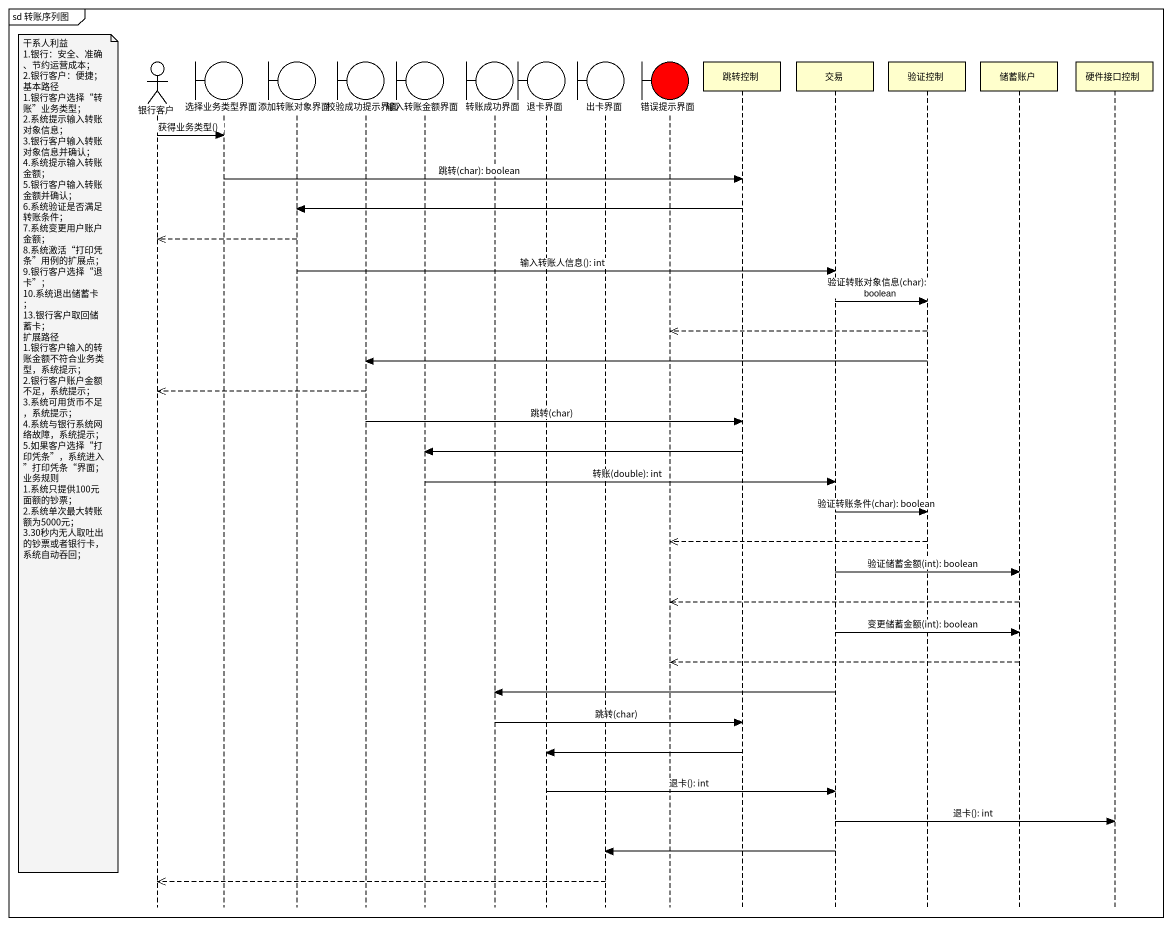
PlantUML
@startuml
mainframe sd 转账序列图
hide footbox
actor 银行客户
boundary 选择业务类型界面
boundary 添加转账对象界面
boundary 校验成功提示界面
boundary 输入转账金额界面
boundary 转账成功界面
boundary 退卡界面
boundary 出卡界面
boundary 错误提示界面 #FF0000
participant 跳转控制
participant 交易
participant 验证控制
participant 储蓄账户
participant 硬件接口控制

银行客户 -> 选择业务类型界面 : 获得业务类型()
选择业务类型界面 -> 跳转控制 : 跳转(char): boolean
跳转控制 -> 添加转账对象界面
添加转账对象界面 -->> 银行客户
添加转账对象界面 -> 交易 : 输入转账人信息(): int
交易 -> 验证控制 : 验证转账对象信息(char): boolean
验证控制 -->> 错误提示界面
验证控制 -> 校验成功提示界面
校验成功提示界面 -->> 银行客户
校验成功提示界面 -> 跳转控制 : 跳转(char)
跳转控制 -> 输入转账金额界面
note left of 银行客户
  干系人利益
  1.银行：安全、准确、节约运营成本；
  2.银行客户：便捷；
  基本路径
  1.银行客户选择“转账”业务类型；
  2.系统提示输入转账对象信息；
  3.银行客户输入转账对象信息并确认；
  4.系统提示输入转账金额；
  5.银行客户输入转账金额并确认；
  6.系统验证是否满足转账条件；
  7.系统变更用户账户金额；
  8.系统激活“打印凭条”用例的扩展点；
  9.银行客户选择“退卡”；
  10.系统退出储蓄卡；
  13.银行客户取回储蓄卡；
  扩展路径
  1.银行客户输入的转账金额不符合业务类型，系统提示；
  2.银行客户账户金额不足，系统提示；
  3.系统可用货币不足，系统提示；
  4.系统与银行系统网络故障，系统提示；
  5.如果客户选择“打印凭条”，系统进入”打印凭条“界面；
  业务规则
  1.系统只提供100元面额的钞票；
  2.系统单次最大转账额为5000元；
  3.30秒内无人取吐出的钞票或者银行卡，系统自动吞回；
end note
输入转账金额界面 -> 交易 : 转账(double): int
交易 -> 验证控制 : 验证转账条件(char): boolean
验证控制 -->> 错误提示界面
交易 -> 储蓄账户 : 验证储蓄金额(int): boolean
储蓄账户 -->> 错误提示界面
交易 -> 储蓄账户 : 变更储蓄金额(int): boolean
储蓄账户 -->> 错误提示界面
交易 -> 转账成功界面
转账成功界面 -> 跳转控制 : 跳转(char)
跳转控制 -> 退卡界面
退卡界面 -> 交易 : 退卡(): int
交易 -> 硬件接口控制 : 退卡(): int
交易 -> 出卡界面
出卡界面 -->> 银行客户
@enduml
